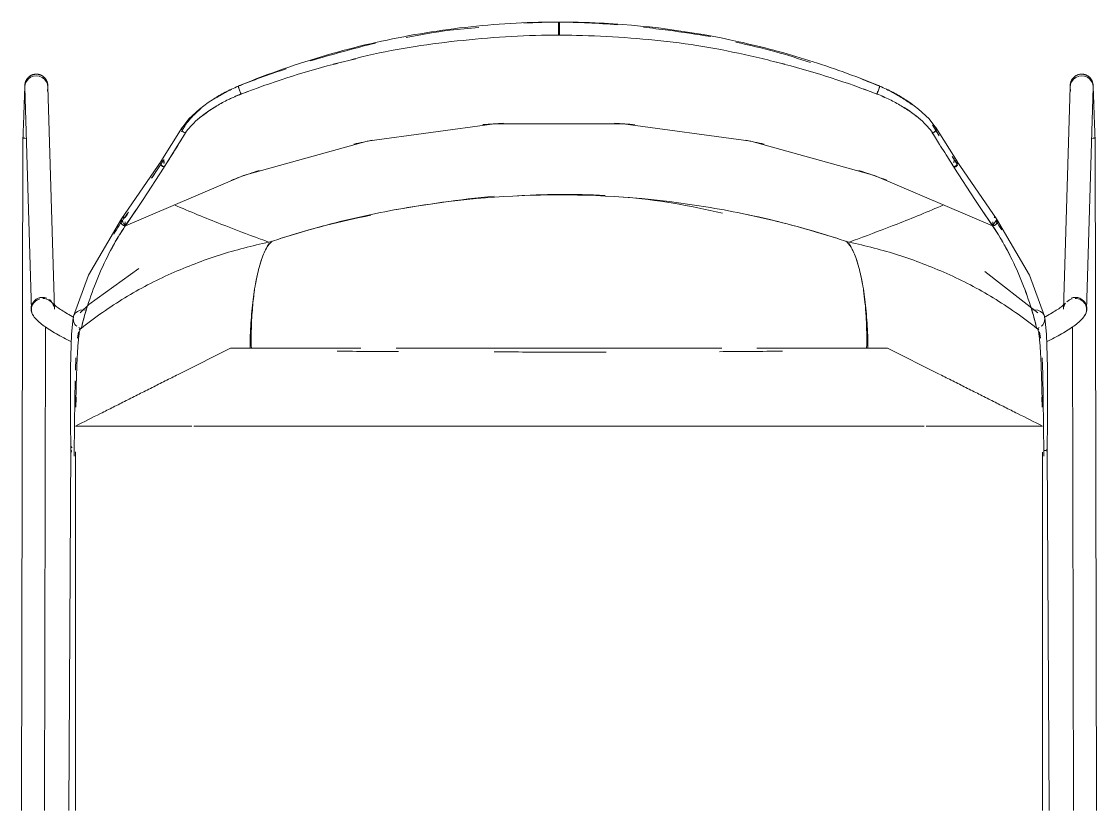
# Model space of a CAD drawing. Header units: millimetres. Extents: x 155927 to 317870, y -36033 to 97293.
# Drawn here: x 202108 to 202624, y 30896 to 31274 of the extents above; entities that cross this region are included whole.
import ezdxf

# ---------------------------------------------------------------- set-up
doc = ezdxf.new("R2010")
doc.units = ezdxf.units.MM
doc.header["$MEASUREMENT"] = 0
doc.layers.add('I-FURN', color=8, linetype='CONTINUOUS', lineweight=9)

msp = doc.modelspace()

# ---------------------------------------------------------------- linework, layer by layer
at = {"layer": 'I-FURN'}
for p, q in [((202365.63, 31274.08), (202365.63, 31274.19)), ((202365.63, 31273.77), (202365.63, 31274.08)), ((202365.63, 31273.28), (202365.63, 31273.77)), ((202365.63, 31272.64), (202365.63, 31273.28)), ((202366.09, 31274.19), (202366.09, 31274.08)), ((202366.09, 31274.08), (202366.09, 31273.77)), ((202366.09, 31273.77), (202366.09, 31273.28)), ((202366.09, 31273.28), (202366.09, 31272.64)), ((202365.63, 31271.88), (202365.63, 31272.64)), ((202365.63, 31271.08), (202365.63, 31271.88)), ((202365.63, 31270.27), (202365.63, 31271.08)), ((202365.63, 31269.52), (202365.63, 31270.27)), ((202365.63, 31268.88), (202365.63, 31269.52)), ((202365.63, 31268.38), (202365.63, 31268.88)), ((202365.63, 31268.07), (202365.63, 31268.38)), ((202366.09, 31272.64), (202366.09, 31271.88)), ((202366.09, 31271.88), (202366.09, 31271.08)), ((202366.09, 31271.08), (202366.09, 31270.27)), ((202366.09, 31270.27), (202366.09, 31269.52)), ((202366.09, 31269.52), (202366.09, 31268.88)), ((202366.09, 31268.88), (202366.09, 31268.38)), ((202366.09, 31268.38), (202366.09, 31268.07)), ((202110.91, 31247.44), (202111.06, 31247.6)), ((202111.01, 31246.81), (202112.15, 31247.66)), ((202111.06, 31247.6), (202111.22, 31247.75)), ((202111.22, 31247.75), (202111.39, 31247.89)), ((202111.39, 31247.89), (202111.56, 31248.03)), ((202111.56, 31248.03), (202111.74, 31248.16)), ((202111.74, 31248.16), (202111.92, 31248.29)), ((202111.92, 31248.29), (202112.11, 31248.4)), ((202112.11, 31248.4), (202112.3, 31248.51)), ((202112.15, 31247.66), (202113.47, 31248.19)), ((202112.3, 31248.51), (202112.5, 31248.61)), ((202112.5, 31248.61), (202112.7, 31248.7)), ((202112.7, 31248.7), (202112.9, 31248.79)), ((202112.9, 31248.79), (202113.11, 31248.86)), ((202113.11, 31248.86), (202113.31, 31248.93)), ((202113.31, 31248.93), (202113.53, 31248.99)), ((202113.47, 31248.19), (202114.9, 31248.36)), ((202113.53, 31248.99), (202113.74, 31249.04)), ((202113.74, 31249.04), (202113.96, 31249.08)), ((202113.96, 31249.08), (202114.17, 31249.12)), ((202114.17, 31249.12), (202114.39, 31249.14)), ((202114.39, 31249.14), (202114.61, 31249.16)), ((202114.61, 31249.16), (202114.83, 31249.17)), ((202114.83, 31249.17), (202114.93, 31249.17)), ((202114.9, 31248.36), (202116.32, 31248.18)), ((202114.93, 31249.17), (202115.15, 31249.16)), ((202115.15, 31249.16), (202115.37, 31249.15)), ((202115.37, 31249.15), (202115.58, 31249.13)), ((202115.58, 31249.13), (202115.8, 31249.1)), ((202115.8, 31249.1), (202116.02, 31249.06)), ((202116.02, 31249.06), (202116.23, 31249.01)), ((202116.23, 31249.01), (202116.45, 31248.95)), ((202116.32, 31248.18), (202117.64, 31247.64)), ((202116.45, 31248.95), (202116.66, 31248.88)), ((202116.66, 31248.88), (202116.86, 31248.81)), ((202116.86, 31248.81), (202117.07, 31248.73)), ((202117.07, 31248.73), (202117.27, 31248.64)), ((202117.27, 31248.64), (202117.46, 31248.54)), ((202117.46, 31248.54), (202117.66, 31248.43)), ((202117.64, 31247.64), (202118.78, 31246.78)), ((202117.66, 31248.43), (202117.84, 31248.32)), ((202117.84, 31248.32), (202118.03, 31248.2)), ((202118.03, 31248.2), (202118.21, 31248.07)), ((202118.21, 31248.07), (202118.38, 31247.93)), ((202118.38, 31247.93), (202118.55, 31247.79)), ((202118.55, 31247.79), (202118.71, 31247.64)), ((202118.71, 31247.64), (202118.87, 31247.49)), ((202118.87, 31247.49), (202119.02, 31247.33)), ((202612.69, 31247.31), (202612.84, 31247.47)), ((202612.84, 31247.47), (202612.99, 31247.63)), ((202612.94, 31246.78), (202614.08, 31247.64)), ((202612.99, 31247.63), (202613.16, 31247.78)), ((202613.16, 31247.78), (202613.32, 31247.92)), ((202613.32, 31247.92), (202613.5, 31248.06)), ((202613.5, 31248.06), (202613.67, 31248.18)), ((202613.67, 31248.18), (202613.86, 31248.31)), ((202613.86, 31248.31), (202614.04, 31248.42)), ((202614.04, 31248.42), (202614.24, 31248.53)), ((202614.08, 31247.64), (202615.4, 31248.18)), ((202614.24, 31248.53), (202614.43, 31248.63)), ((202614.43, 31248.63), (202614.63, 31248.72)), ((202614.63, 31248.72), (202614.84, 31248.8)), ((202614.84, 31248.8), (202615.04, 31248.88)), ((202615.04, 31248.88), (202615.25, 31248.94)), ((202615.25, 31248.94), (202615.47, 31249)), ((202615.4, 31248.18), (202616.83, 31248.36)), ((202615.47, 31249), (202615.68, 31249.05)), ((202615.68, 31249.05), (202615.9, 31249.09)), ((202615.9, 31249.09), (202616.11, 31249.12)), ((202616.11, 31249.12), (202616.33, 31249.15)), ((202616.33, 31249.15), (202616.55, 31249.16)), ((202616.55, 31249.16), (202616.77, 31249.17)), ((202616.77, 31249.17), (202616.8, 31249.17)), ((202616.8, 31249.17), (202617.02, 31249.16)), ((202616.83, 31248.36), (202618.25, 31248.19)), ((202617.02, 31249.16), (202617.24, 31249.15)), ((202617.24, 31249.15), (202617.46, 31249.13)), ((202617.46, 31249.13), (202617.67, 31249.1)), ((202617.67, 31249.1), (202617.89, 31249.06)), ((202617.89, 31249.06), (202618.1, 31249.01)), ((202618.1, 31249.01), (202618.32, 31248.96)), ((202618.25, 31248.19), (202619.58, 31247.66)), ((202618.32, 31248.96), (202618.53, 31248.89)), ((202618.53, 31248.89), (202618.74, 31248.82)), ((202618.74, 31248.82), (202618.94, 31248.74)), ((202618.94, 31248.74), (202619.14, 31248.65)), ((202619.14, 31248.65), (202619.34, 31248.55)), ((202619.34, 31248.55), (202619.53, 31248.45)), ((202619.53, 31248.45), (202619.72, 31248.34)), ((202619.58, 31247.66), (202620.72, 31246.81)), ((202619.72, 31248.34), (202619.91, 31248.22)), ((202619.91, 31248.22), (202620.08, 31248.09)), ((202620.08, 31248.09), (202620.26, 31247.95)), ((202620.26, 31247.95), (202620.43, 31247.81)), ((202620.43, 31247.81), (202620.59, 31247.66)), ((202620.59, 31247.66), (202620.75, 31247.51)), ((202620.75, 31247.51), (202620.9, 31247.35)), ((202109.35, 31242.13), (202109.36, 31242.49)), ((202109.36, 31242.49), (202109.38, 31242.81)), ((202109.38, 31242.81), (202109.39, 31243.08)), ((202109.39, 31243.02), (202109.58, 31244.41)), ((202109.4, 31243.53), (202109.39, 31243.34)), ((202109.39, 31243.32), (202109.4, 31243.51)), ((202109.39, 31243.34), (202109.39, 31243.2)), ((202109.39, 31243.08), (202109.39, 31243.32)), ((202109.39, 31242.86), (202112.57, 31135.99)), ((202109.41, 31243.68), (202109.4, 31243.53)), ((202109.4, 31243.51), (202109.41, 31243.67)), ((202109.41, 31243.87), (202109.43, 31244.09)), ((202109.41, 31243.84), (202109.41, 31243.87)), ((202109.41, 31243.87), (202109.41, 31243.85)), ((202109.41, 31243.85), (202109.41, 31243.78)), ((202109.41, 31243.78), (202109.41, 31243.84)), ((202109.41, 31243.67), (202109.41, 31243.78)), ((202109.41, 31243.78), (202109.41, 31243.68)), ((202109.43, 31244.09), (202109.45, 31244.31)), ((202109.45, 31244.31), (202109.48, 31244.52)), ((202109.48, 31244.52), (202109.52, 31244.74)), ((202109.52, 31244.74), (202109.56, 31244.96)), ((202109.56, 31244.96), (202109.62, 31245.17)), ((202109.58, 31244.41), (202110.13, 31245.7)), ((202109.62, 31245.17), (202109.68, 31245.38)), ((202109.68, 31245.38), (202109.76, 31245.59)), ((202109.76, 31245.59), (202109.84, 31245.79)), ((202109.84, 31245.79), (202109.93, 31245.99)), ((202109.93, 31245.99), (202110.02, 31246.19)), ((202110.02, 31246.19), (202110.13, 31246.38)), ((202110.13, 31245.7), (202111.01, 31246.81)), ((202110.13, 31246.38), (202110.24, 31246.57)), ((202110.24, 31246.57), (202110.36, 31246.76)), ((202110.36, 31246.76), (202110.49, 31246.94)), ((202110.49, 31246.94), (202110.62, 31247.11)), ((202110.62, 31247.11), (202110.76, 31247.28)), ((202110.76, 31247.28), (202110.91, 31247.44)), ((202118.78, 31246.78), (202119.65, 31245.67)), ((202119.02, 31247.33), (202119.16, 31247.16)), ((202119.16, 31247.16), (202119.3, 31246.99)), ((202119.3, 31246.99), (202119.42, 31246.81)), ((202119.42, 31246.81), (202119.55, 31246.63)), ((202119.55, 31246.63), (202119.66, 31246.44)), ((202119.65, 31245.67), (202120.2, 31244.37)), ((202119.66, 31246.44), (202119.77, 31246.25)), ((202119.77, 31246.25), (202119.87, 31246.05)), ((202119.87, 31246.05), (202119.96, 31245.85)), ((202119.96, 31245.85), (202120.04, 31245.65)), ((202120.04, 31245.65), (202120.12, 31245.44)), ((202120.12, 31245.44), (202120.18, 31245.23)), ((202120.18, 31245.23), (202120.24, 31245.02)), ((202120.2, 31244.37), (202120.39, 31242.98)), ((202120.24, 31245.02), (202120.29, 31244.8)), ((202120.29, 31244.8), (202120.33, 31244.59)), ((202120.33, 31244.59), (202120.37, 31244.37)), ((202120.37, 31242.43), (202120.36, 31242.11)), ((202120.37, 31244.37), (202120.39, 31244.15)), ((202120.38, 31242.7), (202120.37, 31242.43)), ((202120.38, 31242.8), (202120.39, 31243.02)), ((202120.39, 31242.94), (202120.38, 31242.7)), ((202120.39, 31244.15), (202120.4, 31243.93)), ((202120.4, 31243.28), (202120.39, 31243.13)), ((202120.39, 31243.02), (202120.4, 31243.19)), ((202123.56, 31136.32), (202120.39, 31243.15)), ((202120.39, 31243.13), (202120.39, 31242.94)), ((202120.4, 31243.93), (202120.41, 31243.71)), ((202120.4, 31243.41), (202120.41, 31243.46)), ((202120.41, 31243.45), (202120.4, 31243.38)), ((202120.4, 31243.32), (202120.4, 31243.41)), ((202120.4, 31243.38), (202120.4, 31243.28)), ((202120.4, 31243.19), (202120.4, 31243.32)), ((202120.41, 31243.71), (202120.41, 31243.49)), ((202120.41, 31243.49), (202120.41, 31243.47)), ((202120.41, 31243.46), (202120.41, 31243.47)), ((202120.41, 31243.47), (202120.41, 31243.45)), ((202211.78, 31243.35), (202211.81, 31243.26)), ((202211.81, 31243.26), (202211.89, 31243.06)), ((202211.89, 31243.06), (202212.01, 31242.76)), ((202212.01, 31242.76), (202212.15, 31242.39)), ((202212.15, 31242.39), (202212.32, 31241.96)), ((202519.4, 31241.96), (202519.57, 31242.39)), ((202519.57, 31242.39), (202519.72, 31242.76)), ((202519.72, 31242.76), (202519.83, 31243.06)), ((202519.83, 31243.06), (202519.91, 31243.26)), ((202519.91, 31243.26), (202519.94, 31243.35)), ((202611.34, 31243.15), (202608.16, 31136.32)), ((202611.31, 31243.69), (202611.32, 31243.91)), ((202611.32, 31243.47), (202611.31, 31243.69)), ((202611.32, 31243.91), (202611.33, 31244.13)), ((202611.32, 31243.45), (202611.32, 31243.47)), ((202611.32, 31243.47), (202611.32, 31243.45)), ((202611.32, 31243.39), (202611.32, 31243.45)), ((202611.32, 31243.45), (202611.32, 31243.38)), ((202611.32, 31243.29), (202611.32, 31243.39)), ((202611.32, 31243.38), (202611.32, 31243.28)), ((202611.33, 31243.14), (202611.32, 31243.29)), ((202611.32, 31243.28), (202611.33, 31243.13)), ((202611.33, 31244.13), (202611.35, 31244.35)), ((202611.33, 31242.96), (202611.33, 31243.14)), ((202611.33, 31243.13), (202611.34, 31242.94)), ((202611.34, 31242.73), (202611.33, 31242.96)), ((202611.34, 31242.98), (202611.52, 31244.37)), ((202611.34, 31242.94), (202611.34, 31242.8)), ((202611.35, 31242.46), (202611.34, 31242.73)), ((202611.35, 31244.35), (202611.39, 31244.56)), ((202611.36, 31242.15), (202611.35, 31242.46)), ((202611.39, 31244.56), (202611.43, 31244.78)), ((202611.43, 31244.78), (202611.47, 31244.99)), ((202611.47, 31244.99), (202611.53, 31245.21)), ((202611.52, 31244.37), (202612.07, 31245.67)), ((202611.53, 31245.21), (202611.6, 31245.42)), ((202611.6, 31245.42), (202611.67, 31245.62)), ((202611.67, 31245.62), (202611.75, 31245.83)), ((202611.75, 31245.83), (202611.84, 31246.03)), ((202611.84, 31246.03), (202611.94, 31246.22)), ((202611.94, 31246.22), (202612.05, 31246.42)), ((202612.05, 31246.42), (202612.16, 31246.61)), ((202612.07, 31245.67), (202612.94, 31246.78)), ((202612.16, 31246.61), (202612.28, 31246.79)), ((202612.28, 31246.79), (202612.41, 31246.97)), ((202612.41, 31246.97), (202612.55, 31247.14)), ((202612.55, 31247.14), (202612.69, 31247.31)), ((202619.16, 31135.99), (202622.33, 31242.86)), ((202620.72, 31246.81), (202621.59, 31245.7)), ((202620.9, 31247.35), (202621.04, 31247.18)), ((202621.04, 31247.18), (202621.18, 31247.01)), ((202621.18, 31247.01), (202621.31, 31246.83)), ((202621.31, 31246.83), (202621.43, 31246.65)), ((202621.43, 31246.65), (202621.55, 31246.46)), ((202621.55, 31246.46), (202621.66, 31246.27)), ((202621.59, 31245.7), (202622.15, 31244.41)), ((202621.66, 31246.27), (202621.76, 31246.08)), ((202621.76, 31246.08), (202621.85, 31245.88)), ((202621.85, 31245.88), (202621.93, 31245.67)), ((202621.93, 31245.67), (202622.01, 31245.47)), ((202622.01, 31245.47), (202622.08, 31245.26)), ((202622.08, 31245.26), (202622.14, 31245.05)), ((202622.14, 31245.05), (202622.19, 31244.83)), ((202622.15, 31244.41), (202622.34, 31243.02)), ((202622.19, 31244.83), (202622.23, 31244.62)), ((202622.23, 31244.62), (202622.26, 31244.4)), ((202622.26, 31244.4), (202622.29, 31244.18)), ((202622.29, 31244.18), (202622.3, 31243.96)), ((202622.3, 31243.96), (202622.31, 31243.87)), ((202622.31, 31243.86), (202622.31, 31243.87)), ((202622.31, 31243.87), (202622.31, 31243.85)), ((202622.31, 31243.81), (202622.31, 31243.86)), ((202622.31, 31243.85), (202622.31, 31243.78)), ((202622.31, 31243.72), (202622.31, 31243.81)), ((202622.31, 31243.78), (202622.32, 31243.68)), ((202622.32, 31243.59), (202622.31, 31243.72)), ((202622.32, 31243.68), (202622.32, 31243.53)), ((202622.32, 31243.42), (202622.32, 31243.59)), ((202622.32, 31243.53), (202622.33, 31243.34)), ((202622.33, 31243.2), (202622.32, 31243.42)), ((202622.33, 31243.34), (202622.34, 31243.1)), ((202622.34, 31243.1), (202622.35, 31242.83)), ((202622.35, 31242.83), (202622.36, 31242.51)), ((202622.36, 31242.51), (202622.37, 31242.16)), ((202109.14, 31236.47), (202109.17, 31237.19)), ((202109.17, 31237.19), (202109.2, 31237.88)), ((202109.2, 31237.88), (202109.22, 31238.54)), ((202109.22, 31238.54), (202109.24, 31239.16)), ((202109.24, 31239.16), (202109.26, 31239.75)), ((202109.26, 31239.75), (202109.28, 31240.3)), ((202109.28, 31240.3), (202109.3, 31240.82)), ((202109.3, 31240.82), (202109.32, 31241.29)), ((202109.32, 31241.29), (202109.34, 31241.73)), ((202109.34, 31241.73), (202109.35, 31242.13)), ((202120.33, 31241.36), (202120.31, 31240.93)), ((202120.34, 31241.76), (202120.33, 31241.36)), ((202120.36, 31242.11), (202120.34, 31241.76)), ((202201.98, 31238.45), (202197.36, 31235.5)), ((202206.79, 31241.07), (202201.98, 31238.45)), ((202212.32, 31241.96), (202212.5, 31241.51)), ((202212.5, 31241.51), (202212.68, 31241.05)), ((202212.68, 31241.05), (202212.85, 31240.62)), ((202212.85, 31240.62), (202213, 31240.25)), ((202213, 31240.25), (202213.12, 31239.94)), ((202213.12, 31239.94), (202213.2, 31239.73)), ((202213.2, 31239.73), (202213.24, 31239.63)), ((202518.48, 31239.63), (202518.52, 31239.73)), ((202518.52, 31239.73), (202518.61, 31239.94)), ((202518.61, 31239.94), (202518.73, 31240.25)), ((202518.73, 31240.25), (202518.88, 31240.62)), ((202518.88, 31240.62), (202519.05, 31241.05)), ((202519.05, 31241.05), (202519.23, 31241.51)), ((202519.23, 31241.51), (202519.4, 31241.96)), ((202524.93, 31241.07), (202529.74, 31238.45)), ((202529.74, 31238.45), (202534.36, 31235.5)), ((202611.38, 31241.79), (202611.36, 31242.15)), ((202611.39, 31241.4), (202611.38, 31241.79)), ((202611.41, 31240.97), (202611.39, 31241.4)), ((202622.37, 31242.16), (202622.39, 31241.76)), ((202622.39, 31241.76), (202622.4, 31241.33)), ((202622.4, 31241.33), (202622.42, 31240.86)), ((202622.42, 31240.86), (202622.44, 31240.34)), ((202622.44, 31240.34), (202622.46, 31239.8)), ((202622.46, 31239.8), (202622.48, 31239.21)), ((202622.48, 31239.21), (202622.5, 31238.59)), ((202622.5, 31238.59), (202622.52, 31237.94)), ((202622.52, 31237.94), (202622.55, 31237.25)), ((202622.55, 31237.25), (202622.58, 31236.53)), ((202108.97, 31231.54), (202109, 31232.43)), ((202109, 31232.43), (202109.03, 31233.29)), ((202109.03, 31233.29), (202109.06, 31234.13)), ((202109.06, 31234.13), (202109.09, 31234.94)), ((202109.09, 31234.94), (202109.12, 31235.72)), ((202109.12, 31235.72), (202109.14, 31236.47)), ((202193.23, 31232.42), (202188.15, 31227.71)), ((202197.36, 31235.5), (202193.23, 31232.42)), ((202534.36, 31235.5), (202538.49, 31232.42)), ((202538.49, 31232.42), (202543.58, 31227.71)), ((202622.58, 31236.53), (202622.6, 31235.78)), ((202622.6, 31235.78), (202622.63, 31235)), ((202622.63, 31235), (202622.66, 31234.19)), ((202622.66, 31234.19), (202622.69, 31233.36)), ((202622.69, 31233.36), (202622.72, 31232.5)), ((202622.72, 31232.5), (202622.75, 31231.61)), ((202108.79, 31226.79), (202108.83, 31227.78)), ((202108.83, 31227.78), (202108.86, 31228.75)), ((202108.86, 31228.75), (202108.9, 31229.7)), ((202108.9, 31229.7), (202108.93, 31230.63)), ((202108.93, 31230.63), (202108.97, 31231.54)), ((202188.15, 31227.71), (202184.9, 31223.42)), ((202543.58, 31227.71), (202546.82, 31223.42)), ((202622.75, 31231.61), (202622.79, 31230.7)), ((202622.79, 31230.7), (202622.82, 31229.77)), ((202622.82, 31229.77), (202622.86, 31228.82)), ((202622.86, 31228.82), (202622.89, 31227.85)), ((202622.89, 31227.85), (202622.93, 31226.87)), ((202622.93, 31226.87), (202622.96, 31225.87)), ((202108.57, 31220.6), (202108.61, 31221.65)), ((202108.61, 31221.65), (202108.64, 31222.7)), ((202108.64, 31222.7), (202108.68, 31223.74)), ((202108.68, 31223.74), (202108.72, 31224.77)), ((202108.72, 31224.77), (202108.76, 31225.79)), ((202108.76, 31225.79), (202108.79, 31226.79)), ((202184.94, 31223.49), (202174.73, 31207.28)), ((202186.6, 31224.83), (202184.55, 31221.54)), ((202184.87, 31223.35), (202184.76, 31222.98)), ((202184.76, 31222.98), (202184.76, 31222.58)), ((202184.76, 31222.58), (202184.87, 31222.18)), ((202185.08, 31223.68), (202184.87, 31223.35)), ((202184.87, 31222.18), (202185.09, 31221.81)), ((202185.39, 31223.92), (202185.08, 31223.68)), ((202185.09, 31221.81), (202185.39, 31221.49)), ((202185.76, 31224.07), (202185.39, 31223.92)), ((202186.18, 31224.13), (202185.76, 31224.07)), ((202334.97, 31225.34), (202273.77, 31217.03)), ((202396.75, 31225.34), (202334.97, 31225.34)), ((202457.95, 31217.04), (202396.75, 31225.34)), ((202545.14, 31224.8), (202548.4, 31219.59)), ((202546.73, 31223.57), (202557.13, 31207.07)), ((202622.96, 31225.87), (202623, 31224.85)), ((202623, 31224.85), (202623.04, 31223.82)), ((202623.04, 31223.82), (202623.08, 31222.79)), ((202623.08, 31222.79), (202623.11, 31221.74)), ((202623.11, 31221.74), (202623.15, 31220.68)), ((202108.48, 31218.48), (202107.79, 30895.61)), ((202108.48, 31218.47), (202108.72, 31218.43)), ((202108.49, 31218.48), (202108.53, 31219.54)), ((202108.53, 31219.54), (202108.57, 31220.6)), ((202109.13, 31218.53), (202108.63, 31218.5)), ((202108.72, 31218.43), (202109.31, 31218.39)), ((202109.31, 31218.39), (202110.22, 31218.34)), ((202175.97, 31204.03), (202186.6, 31221.03)), ((202185.39, 31221.49), (202185.77, 31221.24)), ((202185.77, 31221.24), (202186.18, 31221.09)), ((202186.18, 31221.09), (202186.61, 31221.04)), ((202273.77, 31217.03), (202214.3, 31200.57)), ((202517.42, 31200.57), (202457.95, 31217.04)), ((202548.62, 31215.39), (202545.12, 31221.03)), ((202621.5, 31218.34), (202622.41, 31218.39)), ((202622.41, 31218.39), (202623, 31218.43)), ((202623.1, 31218.5), (202622.59, 31218.53)), ((202623, 31218.43), (202623.24, 31218.47)), ((202623.15, 31220.68), (202623.19, 31219.62)), ((202623.19, 31219.62), (202623.23, 31218.56)), ((202623.23, 31218.56), (202623.23, 31218.48)), ((202623.93, 30895.61), (202623.24, 31218.48)), ((202174.83, 31207.43), (202155.78, 31179.73)), ((202175.91, 31207.88), (202170.54, 31199.59)), ((202174.61, 31205.88), (202174.51, 31206.3)), ((202174.52, 31206.72), (202174.64, 31207.11)), ((202174.59, 31206.43), (202174.7, 31206.01)), ((202174.72, 31207.24), (202174.6, 31206.85)), ((202174.64, 31207.11), (202174.86, 31207.45)), ((202174.94, 31207.58), (202174.72, 31207.24)), ((202174.86, 31207.45), (202175.17, 31207.72)), ((202175.25, 31207.85), (202174.94, 31207.58)), ((202175.97, 31207.97), (202176.16, 31206.26)), ((202176.24, 31206.43), (202176.05, 31208.11)), ((202555.76, 31204.03), (202552.37, 31209.39)), ((202554.76, 31209.53), (202555.82, 31207.88)), ((202555.67, 31208.11), (202555.5, 31206.63)), ((202555.82, 31207.88), (202557.09, 31205.9)), ((202556.78, 31207.58), (202556.47, 31207.85)), ((202557, 31207.24), (202556.78, 31207.58)), ((202556.9, 31207.43), (202575.94, 31179.73)), ((202557.12, 31206.85), (202557, 31207.24)), ((202557.13, 31206.43), (202557.12, 31206.85)), ((202166.28, 31189.03), (202175.97, 31204.03)), ((202174.82, 31205.49), (202174.61, 31205.88)), ((202174.7, 31206.01), (202174.9, 31205.62)), ((202175.12, 31205.15), (202174.82, 31205.49)), ((202174.9, 31205.62), (202175.2, 31205.28)), ((202175.49, 31204.88), (202175.12, 31205.15)), ((202175.2, 31205.28), (202175.57, 31205.02)), ((202175.9, 31204.71), (202175.49, 31204.88)), ((202175.57, 31205.02), (202175.99, 31204.84)), ((202176.34, 31204.63), (202175.9, 31204.71)), ((202175.99, 31204.84), (202176.43, 31204.76)), ((202555.29, 31204.76), (202555.74, 31204.84)), ((202555.74, 31204.84), (202556.15, 31205.02)), ((202565.44, 31189.03), (202555.76, 31204.03)), ((202556.15, 31205.02), (202556.52, 31205.28)), ((202556.52, 31205.28), (202556.82, 31205.62)), ((202556.82, 31205.62), (202557.03, 31206.01)), ((202214.3, 31200.57), (202157.65, 31176.27)), ((202574.07, 31176.27), (202517.42, 31200.57)), ((202157.65, 31176.27), (202166.28, 31189.03)), ((202574.07, 31176.27), (202565.44, 31189.03)), ((202158.62, 31181.95), (202157.51, 31180.38)), ((202155.78, 31179.73), (202140.03, 31152.67)), ((202155.38, 31178.43), (202155.42, 31178.9)), ((202155.45, 31177.95), (202155.38, 31178.43)), ((202155.42, 31178.9), (202155.57, 31179.36)), ((202155.63, 31177.5), (202155.45, 31177.95)), ((202155.57, 31179.36), (202156.58, 31177.92)), ((202155.9, 31177.11), (202155.63, 31177.5)), ((202156.26, 31176.79), (202155.9, 31177.11)), ((202156.69, 31176.56), (202156.26, 31176.79)), ((202157.16, 31176.43), (202156.69, 31176.56)), ((202156.82, 31177.58), (202157.64, 31176.4)), ((202157.64, 31176.4), (202157.16, 31176.43)), ((202157.64, 31176.4), (202157.53, 31178.17)), ((202157.54, 31178.17), (202157.64, 31176.4)), ((202157.64, 31176.4), (202157.58, 31178.21)), ((202157.64, 31176.4), (202157.58, 31178.21)), ((202574.08, 31176.4), (202576.15, 31179.36)), ((202574.14, 31178.21), (202574.08, 31176.4)), ((202574.14, 31178.21), (202574.08, 31176.4)), ((202574.19, 31178.17), (202574.08, 31176.4)), ((202574.08, 31176.4), (202574.19, 31178.17)), ((202574.57, 31176.43), (202574.08, 31176.4)), ((202575.03, 31176.56), (202574.57, 31176.43)), ((202575.46, 31176.79), (202575.03, 31176.56)), ((202575.82, 31177.11), (202575.46, 31176.79)), ((202576.1, 31177.51), (202575.82, 31177.11)), ((202575.94, 31179.73), (202591.69, 31152.67)), ((202576.28, 31177.95), (202576.1, 31177.51)), ((202576.15, 31179.36), (202576.3, 31178.9)), ((202576.35, 31178.43), (202576.28, 31177.95)), ((202576.3, 31178.9), (202576.35, 31178.43)), ((202164.11, 31155.8), (202140.17, 31138.5)), ((202140.03, 31152.67), (202132.74, 31132.92)), ((202595.75, 31134.59), (202570.35, 31154.41)), ((202591.69, 31152.67), (202598.98, 31132.92)), ((202122.71, 31139.17), (202122.74, 31139.13)), ((202122.74, 31139.13), (202122.83, 31139.02)), ((202608.98, 31139.13), (202608.89, 31139.02)), ((202609.01, 31139.17), (202608.98, 31139.13)), ((202112.77, 31134.53), (202113.14, 31133.76)), ((202122.83, 31139.02), (202122.98, 31138.87)), ((202122.98, 31138.87), (202123.19, 31138.67)), ((202123.19, 31138.67), (202123.45, 31138.44)), ((202123.45, 31138.44), (202123.75, 31138.17)), ((202123.75, 31138.17), (202124.11, 31137.89)), ((202124.11, 31137.89), (202124.51, 31137.58)), ((202124.51, 31137.58), (202124.95, 31137.25)), ((202124.95, 31137.25), (202125.43, 31136.91)), ((202125.43, 31136.91), (202125.96, 31136.55)), ((202125.96, 31136.55), (202126.52, 31136.18)), ((202126.52, 31136.18), (202127.11, 31135.79)), ((202127.11, 31135.79), (202127.74, 31135.4)), ((202127.74, 31135.4), (202128.4, 31134.99)), ((202128.4, 31134.99), (202129.09, 31134.58)), ((202129.09, 31134.58), (202129.81, 31134.16)), ((202129.81, 31134.16), (202130.56, 31133.74)), ((202133.63, 31134.37), (202133.24, 31133.87)), ((202134.65, 31135.22), (202133.63, 31134.37)), ((202135.94, 31135.8), (202134.65, 31135.22)), ((202137.41, 31136), (202135.94, 31135.8)), ((202140.17, 31138.5), (202135.98, 31134.6)), ((202138.95, 31135.77), (202137.41, 31136)), ((202592.77, 31135.77), (202594.31, 31136)), ((202594.31, 31136), (202595.78, 31135.8)), ((202595.78, 31135.8), (202597.08, 31135.22)), ((202597.08, 31135.22), (202598.09, 31134.37)), ((202598.09, 31134.37), (202598.48, 31133.87)), ((202601.91, 31134.16), (202601.16, 31133.74)), ((202602.63, 31134.58), (202601.91, 31134.16)), ((202603.32, 31134.99), (202602.63, 31134.58)), ((202603.98, 31135.4), (202603.32, 31134.99)), ((202604.61, 31135.79), (202603.98, 31135.4)), ((202605.21, 31136.18), (202604.61, 31135.79)), ((202605.77, 31136.55), (202605.21, 31136.18)), ((202606.29, 31136.91), (202605.77, 31136.55)), ((202606.77, 31137.25), (202606.29, 31136.91)), ((202607.21, 31137.58), (202606.77, 31137.25)), ((202607.61, 31137.89), (202607.21, 31137.58)), ((202607.97, 31138.17), (202607.61, 31137.89)), ((202608.28, 31138.44), (202607.97, 31138.17)), ((202608.54, 31138.67), (202608.28, 31138.44)), ((202608.74, 31138.87), (202608.54, 31138.67)), ((202608.89, 31139.02), (202608.74, 31138.87)), ((202618.96, 31134.53), (202618.59, 31133.76)), ((202113.14, 31133.76), (202113.54, 31133.1)), ((202113.54, 31133.1), (202113.95, 31132.5)), ((202113.95, 31132.5), (202114.39, 31131.97)), ((202114.39, 31131.97), (202114.84, 31131.46)), ((202114.84, 31131.46), (202115.31, 31130.98)), ((202115.31, 31130.98), (202115.81, 31130.51)), ((202115.81, 31130.51), (202116.32, 31130.05)), ((202116.32, 31130.05), (202116.86, 31129.6)), ((202116.86, 31129.6), (202117.43, 31129.15)), ((202117.43, 31129.15), (202118.02, 31128.7)), ((202130.56, 31133.74), (202131.33, 31133.31)), ((202131.33, 31133.31), (202132.13, 31132.88)), ((202132.56, 31132.37), (202131.76, 31124.22)), ((202132.13, 31132.88), (202132.95, 31132.44)), ((202132.93, 31133.35), (202132.56, 31132.37)), ((202132.89, 31130.07), (202132.6, 31131.2)), ((202132.62, 31132.37), (202132.95, 31133.47)), ((202133.46, 31129.03), (202132.89, 31130.07)), ((202133.24, 31133.87), (202132.93, 31133.35)), ((202598.84, 31130.07), (202598.27, 31129.03)), ((202598.48, 31133.87), (202598.79, 31133.35)), ((202598.77, 31133.47), (202599.1, 31132.37)), ((202599.59, 31132.88), (202598.77, 31132.44)), ((202598.79, 31133.35), (202599.16, 31132.37)), ((202599.12, 31131.2), (202598.84, 31130.07)), ((202599.16, 31132.37), (202599.96, 31124.22)), ((202600.39, 31133.31), (202599.59, 31132.88)), ((202601.16, 31133.74), (202600.39, 31133.31)), ((202614.3, 31129.15), (202613.7, 31128.7)), ((202614.86, 31129.6), (202614.3, 31129.15)), ((202615.4, 31130.05), (202614.86, 31129.6)), ((202615.92, 31130.51), (202615.4, 31130.05)), ((202616.41, 31130.98), (202615.92, 31130.51)), ((202616.88, 31131.46), (202616.41, 31130.98)), ((202617.33, 31131.97), (202616.88, 31131.46)), ((202617.77, 31132.5), (202617.33, 31131.97)), ((202618.19, 31133.1), (202617.77, 31132.5)), ((202618.59, 31133.76), (202618.19, 31133.1)), ((202118.02, 31128.7), (202118.64, 31128.24)), ((202118.64, 31128.24), (202119.28, 31127.79)), ((202118.79, 30895.61), (202119.29, 31127.96)), ((202119.28, 31127.79), (202119.95, 31127.33)), ((202119.95, 31127.33), (202120.65, 31126.87)), ((202120.65, 31126.87), (202121.38, 31126.4)), ((202121.38, 31126.4), (202122.13, 31125.93)), ((202122.13, 31125.93), (202122.91, 31125.46)), ((202122.91, 31125.46), (202123.71, 31124.99)), ((202123.71, 31124.99), (202124.53, 31124.51)), ((202124.53, 31124.51), (202125.38, 31124.03)), ((202125.38, 31124.03), (202126.25, 31123.55)), ((202131.76, 31124.22), (202131.58, 31119.28)), ((202134.64, 31122.34), (202135.16, 31125.42)), ((202135.46, 31126.43), (202135.92, 31127.22)), ((202595.81, 31127.22), (202596.26, 31126.43)), ((202596.56, 31125.42), (202597.08, 31122.34)), ((202599.96, 31124.22), (202600.14, 31119.28)), ((202606.34, 31124.03), (202605.47, 31123.55)), ((202607.19, 31124.51), (202606.34, 31124.03)), ((202608.02, 31124.99), (202607.19, 31124.51)), ((202608.82, 31125.46), (202608.02, 31124.99)), ((202609.59, 31125.93), (202608.82, 31125.46)), ((202610.34, 31126.4), (202609.59, 31125.93)), ((202611.07, 31126.87), (202610.34, 31126.4)), ((202611.77, 31127.33), (202611.07, 31126.87)), ((202612.44, 31127.79), (202611.77, 31127.33)), ((202613.09, 31128.24), (202612.44, 31127.79)), ((202612.44, 31127.96), (202612.93, 30895.61)), ((202613.7, 31128.7), (202613.09, 31128.24)), ((202126.25, 31123.55), (202127.14, 31123.07)), ((202127.14, 31123.07), (202128.05, 31122.59)), ((202128.05, 31122.59), (202128.98, 31122.11)), ((202128.98, 31122.11), (202129.92, 31121.63)), ((202129.92, 31121.63), (202130.88, 31121.15)), ((202130.88, 31121.15), (202131.86, 31120.68)), ((202131.58, 31119.28), (202131.37, 31108.2)), ((202600.84, 31121.15), (202599.87, 31120.68)), ((202600.14, 31119.28), (202600.35, 31108.2)), ((202601.8, 31121.63), (202600.84, 31121.15)), ((202602.75, 31122.11), (202601.8, 31121.63)), ((202603.67, 31122.59), (202602.75, 31122.11)), ((202604.58, 31123.07), (202603.67, 31122.59)), ((202605.47, 31123.55), (202604.58, 31123.07)), ((202184.32, 31105.65), (202208.1, 31117.62)), ((202208.1, 31117.62), (202270.79, 31117.62)), ((202287.71, 31117.62), (202365.86, 31117.62)), ((202365.86, 31117.62), (202444.01, 31117.62)), ((202460.92, 31117.62), (202523.62, 31117.62)), ((202523.62, 31117.62), (202548.38, 31105.16)), ((202131.37, 31108.2), (202131.32, 31098.63)), ((202133.69, 31106.96), (202133.92, 31112.97)), ((202597.8, 31113), (202598.09, 31105.08)), ((202600.35, 31108.2), (202600.4, 31098.63)), ((202598.09, 31105.08), (202598.35, 31093.26)), ((202131.32, 31098.63), (202131.38, 31083.25)), ((202133.38, 31093.26), (202133.54, 31101.88)), ((202600.4, 31098.63), (202600.35, 31083.25)), ((202133.22, 31080.4), (202133.38, 31093.26)), ((202133.85, 31089.23), (202134.01, 31093.99)), ((202134.01, 31093.99), (202134.02, 31094.13)), ((202597.71, 31094.13), (202597.87, 31089.23)), ((202598.35, 31093.26), (202598.5, 31080.42)), ((202131.38, 31083.25), (202131.52, 31068.09)), ((202600.35, 31083.25), (202600.21, 31068.09)), ((202133.12, 31067.03), (202133.22, 31080.4)), ((202189.53, 31080.16), (202140.9, 31080.16)), ((202257.78, 31080.16), (202200.44, 31080.16)), ((202329.37, 31080.16), (202269.28, 31080.16)), ((202395.77, 31080.16), (202336.16, 31080.16)), ((202462.48, 31080.16), (202402.27, 31080.16)), ((202531.3, 31080.16), (202473.87, 31080.16)), ((202590.82, 31080.16), (202542.14, 31080.16)), ((202598.5, 31080.42), (202598.6, 31067.03)), ((202131.54, 31070.09), (202130.47, 30895.61)), ((202131.56, 31070.12), (202131.56, 31070.05)), ((202132.01, 31070.24), (202131.71, 31070.18)), ((202131.74, 31069.98), (202132.05, 31069.93)), ((202133.06, 31065.79), (202133.12, 31067.03)), ((202598.6, 31067.03), (202598.66, 31065.79)), ((202598.67, 31068.41), (202599.22, 31068.44)), ((202599.22, 31068.44), (202599.67, 31068.49)), ((202599.67, 31068.49), (202599.99, 31068.55)), ((202600.02, 31068.75), (202599.72, 31068.81)), ((202600.17, 31068.68), (202600.02, 31068.75)), ((202600.16, 31068.62), (202600.17, 31068.68)), ((202600.18, 31068.65), (202601.25, 30895.61))]:
    msp.add_line(p, q, dxfattribs=at)
for centre, major_axis, ratio, start_param, end_param in [((202118.06, 31136.15), (5.5, 0.16), 0.969889, 1.801948, 3.634544), ((202117.85, 31136.64), (5.08, 2.11), 0.969753, 0.791505, 2.362301), ((202118.06, 31136.15), (5.5, 0.16), 0.969889, 0.234165, 1.540149), ((202117.85, 31136.64), (5.08, 2.11), 0.969753, 0.267906, 0.529705), ((202613.66, 31136.15), (-5.5, 0.16), 0.969889, 5.004836, 5.528435), ((202613.88, 31136.64), (-5.08, 2.11), 0.969753, 3.920884, 5.491681), ((202613.66, 31136.15), (-5.5, 0.16), 0.969889, 2.648641, 4.743036), ((202117.85, 31136.64), (5.08, 2.11), 0.969753, 2.362301, 3.141593), ((202117.85, 31136.64), (5.08, 2.11), 0.969753, 3.147699, 3.409499), ((202613.66, 31136.15), (-5.5, 0.16), 0.969889, 5.790234, 6.052033), ((202613.88, 31136.64), (-5.08, 2.11), 0.969753, 2.873687, 3.920884)]:
    msp.add_ellipse(centre, major_axis=major_axis, ratio=ratio, start_param=start_param, end_param=end_param, dxfattribs=at)
for points, knots in [([(202518.48, 31243.97), (202507.72, 31248.39), (202485.93, 31256.27), (202441.05, 31268.25), (202392, 31274.7), (202339.74, 31274.13), (202296.5, 31268.92), (202254.05, 31259.05), (202226.69, 31249.5), (202213.24, 31243.97)], [0, 0, 0, 0, 0.111111, 0.222222, 0.444444, 0.583333, 0.722222, 0.861111, 1, 1, 1, 1]), ([(202292.5, 31266.83), (202299.45, 31268.14), (202311.01, 31270.17), (202322.67, 31271.23), (202327.3, 31271.57)], [-0.4674161, -0.4674161, -0.4674161, -0.4674161, -0.3333333, -0.245436, -0.245436, -0.245436, -0.245436]), ([(202406.49, 31271.69), (202410.42, 31271.26), (202421.16, 31269.89), (202431.91, 31268.37), (202438.69, 31267.22)], [0.2583607, 0.2583607, 0.2583607, 0.2583607, 0.3333333, 0.4634886, 0.4634886, 0.4634886, 0.4634886]), ([(202246.34, 31255.5), (202251.45, 31257.06), (202261.88, 31259.95), (202272.39, 31262.73), (202277.74, 31264.03)], [-0.7681843, -0.7681843, -0.7681843, -0.7681843, -0.6666667, -0.5624253, -0.5624253, -0.5624253, -0.5624253]), ([(202450.74, 31264.51), (202457.18, 31263.11), (202469.32, 31260.34), (202481.14, 31256.56), (202486.66, 31254.69)], [0.5416307, 0.5416307, 0.5416307, 0.5416307, 0.6666667, 0.7775097, 0.7775097, 0.7775097, 0.7775097]), ([(202268.34, 31256.6), (202266.53, 31256.18), (202262.88, 31255.31), (202259.27, 31254.32), (202257.46, 31253.8)], [-0.36909277, -0.36909277, -0.36909277, -0.36909277, -0.33333333, -0.29717322, -0.29717322, -0.29717322, -0.29717322]), ([(202474.28, 31253.88), (202472.46, 31254.36), (202468.83, 31255.28), (202465.2, 31256.2), (202463.39, 31256.65)], [0.29718056, 0.29718056, 0.29718056, 0.29718056, 0.33333333, 0.36907718, 0.36907718, 0.36907718, 0.36907718]), ([(202213.24, 31243.97), (202211.17, 31243.1), (202208.11, 31241.71), (202204.29, 31239.64), (202202.46, 31238.56), (202201.58, 31238.01)], [0, 0, 0, 0, 0.1666667, 0.25, 0.3333333, 0.3333333, 0.3333333, 0.3333333]), ([(202213.24, 31239.63), (202213.23, 31239.66), (202213.16, 31239.83), (202213.01, 31240.23), (202212.81, 31240.73), (202212.52, 31241.5), (202212.23, 31242.26), (202212.04, 31242.76), (202211.89, 31243.17), (202211.82, 31243.33), (202211.81, 31243.36)], [-1, -1, -1, -1, -0.833333, -0.75, -0.666667, -0.5, -0.333333, -0.25, -0.166667, 0, 0, 0, 0]), ([(202535.14, 31234.64), (202534.36, 31235.21), (202532.76, 31236.35), (202530.18, 31238.02), (202527.44, 31239.64), (202523.61, 31241.71), (202520.55, 31243.1), (202518.48, 31243.97)], [0.5, 0.5, 0.5, 0.5, 0.5833333, 0.6666667, 0.75, 0.8333333, 1, 1, 1, 1]), ([(202519.91, 31243.36), (202519.9, 31243.35), (202519.88, 31243.28), (202519.8, 31243.07), (202519.69, 31242.76), (202519.49, 31242.26), (202519.2, 31241.5), (202518.91, 31240.73), (202518.71, 31240.23), (202518.6, 31239.93), (202518.51, 31239.72), (202518.49, 31239.65), (202518.48, 31239.63)], [-1, -1, -1, -1, -0.916667, -0.833333, -0.75, -0.666667, -0.5, -0.333333, -0.25, -0.166667, -0.083333, 0, 0, 0, 0]), ([(202536.45, 31233.89), (202535.03, 31234.99), (202531.85, 31237.25), (202526.25, 31240.51), (202522.09, 31242.44), (202519.94, 31243.35)], [-0.4938391, -0.4938391, -0.4938391, -0.4938391, -0.3333333, -0.1666667, 0, 0, 0, 0]), ([(202186.6, 31221.03), (202187.19, 31222.01), (202188.78, 31224.04), (202191.6, 31226.79), (202194.29, 31229.02), (202196.51, 31230.69), (202198.93, 31232.35), (202201.51, 31233.96), (202204.25, 31235.52), (202206.76, 31236.82), (202208.37, 31237.57), (202208.98, 31237.85)], [0, 0, 0, 0, 0.1666667, 0.3333333, 0.4166667, 0.5, 0.5833333, 0.6666667, 0.75, 0.8333333, 0.8844325, 0.8844325, 0.8844325, 0.8844325]), ([(202201.54, 31233.95), (202203.32, 31235.01), (202207.08, 31237.05), (202211.16, 31238.81), (202213.24, 31239.63)], [0.6666667, 0.6666667, 0.6666667, 0.6666667, 0.8333333, 0.9999135, 0.9999135, 0.9999135, 0.9999135]), ([(202518.48, 31239.64), (202520.56, 31238.82), (202523.63, 31237.5), (202527.47, 31235.52), (202530.21, 31233.96), (202532.8, 31232.34), (202535.21, 31230.69), (202537.43, 31229.02), (202540.13, 31226.79), (202542.95, 31224.04), (202544.53, 31222.01), (202545.12, 31221.03)], [0, 0, 0, 0, 0.166667, 0.25, 0.333333, 0.416667, 0.5, 0.583333, 0.666667, 0.833333, 1, 1, 1, 1]), ([(202518.48, 31239.63), (202520.56, 31238.81), (202524.67, 31237.05), (202528.35, 31235.01), (202530.18, 31233.95)], [-0.9999135, -0.9999135, -0.9999135, -0.9999135, -0.8333333, -0.6666667, -0.6666667, -0.6666667, -0.6666667]), ([(202194.09, 31232.71), (202193.48, 31232.21), (202192.23, 31231.15), (202190.5, 31229.53), (202188.4, 31227.34), (202187.19, 31225.81), (202186.6, 31224.83)], [0.594049, 0.594049, 0.594049, 0.594049, 0.6666667, 0.75, 0.8333333, 1, 1, 1, 1]), ([(202193.84, 31232.75), (202192.87, 31231.95), (202191.29, 31230.6), (202190.21, 31229.36), (202189.82, 31228.88)], [0.5492901, 0.5492901, 0.5492901, 0.5492901, 0.6666667, 0.7441692, 0.7441692, 0.7441692, 0.7441692]), ([(202186.61, 31221.04), (202186.47, 31221.04), (202186.18, 31221.07), (202185.76, 31221.23), (202185.38, 31221.47), (202184.97, 31221.91), (202184.68, 31222.58), (202184.77, 31223.25), (202185.06, 31223.68), (202185.37, 31223.93), (202185.75, 31224.08), (202186.03, 31224.12), (202186.17, 31224.12)], [-1, -1, -1, -1, -0.916667, -0.833333, -0.75, -0.666667, -0.5, -0.333333, -0.25, -0.166667, -0.083333, 0, 0, 0, 0]), ([(202545.06, 31221.11), (202545.35, 31221.11), (202545.79, 31221.22), (202546.3, 31221.55), (202546.6, 31221.88), (202546.82, 31222.26), (202546.94, 31222.66), (202546.94, 31222.93), (202546.92, 31223.06)], [-1, -1, -1, -1, -0.8333333, -0.75, -0.6666667, -0.5833333, -0.5, -0.4166667, -0.4166667, -0.4166667, -0.4166667]), ([(202546.97, 31222.97), (202546.99, 31222.84), (202546.99, 31222.44), (202546.75, 31221.91), (202546.34, 31221.47), (202545.96, 31221.23), (202545.54, 31221.07), (202545.25, 31221.04), (202545.11, 31221.04)], [-0.5833333, -0.5833333, -0.5833333, -0.5833333, -0.5, -0.3333333, -0.25, -0.1666667, -0.0833333, 0, 0, 0, 0]), ([(202109.14, 31218.53), (202109.1, 31218.53), (202108.88, 31218.52), (202108.67, 31218.51), (202108.57, 31218.5), (202108.54, 31218.49)], [-0.6666667, -0.6666667, -0.6666667, -0.6666667, -0.6527778, -0.5833333, -0.5555556, -0.5555556, -0.5555556, -0.5555556]), ([(202176.34, 31204.63), (202177.99, 31207.21), (202181.34, 31212.52), (202184.83, 31218.14), (202186.61, 31221.03)], [0, 0, 0, 0, 0.5, 0.9997644, 0.9997644, 0.9997644, 0.9997644]), ([(202545.11, 31221.03), (202546.91, 31218.11), (202550.45, 31212.41), (202553.85, 31207.03), (202555.52, 31204.4)], [0.0046069, 0.0046069, 0.0046069, 0.0046069, 0.5, 1, 1, 1, 1]), ([(202623.12, 31218.44), (202623.12, 31218.45), (202623.17, 31218.45), (202623.22, 31218.46), (202623.23, 31218.47), (202623.23, 31218.48)], [-0.55555556, -0.55555556, -0.55555556, -0.55555556, -0.54861111, -0.51388889, -0.48915497, -0.48915497, -0.48915497, -0.48915497]), ([(202221.93, 31202.97), (202218.77, 31201.91), (202214.25, 31200.38), (202209.79, 31198.69), (202208.45, 31198.16)], [-0.11702564, -0.11702564, -0.11702564, -0.11702564, -0.09090909, -0.07954338, -0.07954338, -0.07954338, -0.07954338]), ([(202557.25, 31205.66), (202557.2, 31205.52), (202557.06, 31205.26), (202556.76, 31204.91), (202556.27, 31204.56), (202555.82, 31204.42), (202555.52, 31204.4)], [-0.4166667, -0.4166667, -0.4166667, -0.4166667, -0.3333333, -0.25, -0.1666667, 0, 0, 0, 0]), ([(202505.04, 31168.45), (202493.83, 31172.21), (202471.19, 31178.8), (202424.88, 31188.33), (202365.87, 31193.13), (202306.85, 31188.33), (202260.55, 31178.81), (202237.9, 31172.21), (202226.69, 31168.45)], [0, 0, 0, 0, 0.125, 0.25, 0.5, 0.75, 0.875, 1, 1, 1, 1]), ([(202222.54, 31169.96), (202216.19, 31172.29), (202202.41, 31177.54), (202188.62, 31183.2), (202181.18, 31186.35)], [-0.9105873, -0.9105873, -0.9105873, -0.9105873, -0.5, -0.0187537, -0.0187537, -0.0187537, -0.0187537]), ([(202287.06, 31184.06), (202294.65, 31185.45), (202310.44, 31187.77), (202326.43, 31189.82), (202334.73, 31190.65)], [-0.7825093, -0.7825093, -0.7825093, -0.7825093, -0.7, -0.6113268, -0.6113268, -0.6113268, -0.6113268]), ([(202550.54, 31186.35), (202543.1, 31183.19), (202529.31, 31177.52), (202515.53, 31172.33), (202509.18, 31169.98)], [-0.9812423, -0.9812423, -0.9812423, -0.9812423, -0.5, -0.0894127, -0.0894127, -0.0894127, -0.0894127]), ([(202157.64, 31176.4), (202157.46, 31176.4), (202157.09, 31176.45), (202156.56, 31176.66), (202156.1, 31176.98), (202155.62, 31177.56), (202155.31, 31178.46), (202155.51, 31179.36), (202155.92, 31179.94), (202156.49, 31180.38), (202157.03, 31180.53), (202157.4, 31180.53)], [-1, -1, -1, -1, -0.916667, -0.833333, -0.75, -0.666667, -0.5, -0.333333, -0.25, -0.166667, 0, 0, 0, 0]), ([(202157.39, 31180.51), (202156.92, 31180.51), (202156.31, 31180.3), (202155.78, 31179.76), (202155.63, 31179.5), (202155.57, 31179.36)], [-1, -1, -1, -1, -0.4, -0.2, 0, 0, 0, 0]), ([(202576.15, 31179.36), (202576.06, 31179.57), (202575.81, 31179.95), (202575.31, 31180.3), (202574.95, 31180.43), (202574.8, 31180.46)], [-1, -1, -1, -1, -0.7, -0.4, -0.2, -0.2, -0.2, -0.2]), ([(202144.72, 31152.17), (202146.48, 31156.36), (202150.4, 31164.65), (202155.1, 31172.54), (202157.64, 31176.4)], [0.5, 0.5, 0.5, 0.5, 0.75, 0.9999613, 0.9999613, 0.9999613, 0.9999613]), ([(202574.08, 31176.4), (202576.62, 31172.54), (202581.35, 31164.64), (202585.19, 31156.37), (202587, 31152.17)], [-0.9999613, -0.9999613, -0.9999613, -0.9999613, -0.75, -0.5, -0.5, -0.5, -0.5]), ([(202136.47, 31127.11), (202137.45, 31131.24), (202139.82, 31139.52), (202144.52, 31152.22), (202149.5, 31162.74), (202152.97, 31168.88), (202154.25, 31171)], [0, 0, 0, 0, 0.25, 0.5, 0.75, 0.8847092, 0.8847092, 0.8847092, 0.8847092]), ([(202217.53, 31117.62), (202217.56, 31121.73), (202217.83, 31129.7), (202218.89, 31141.15), (202220.54, 31151.27), (202222.69, 31159.64), (202224.82, 31164.89), (202226.19, 31167.17), (202226.67, 31167.84)], [-1, -1, -1, -1, -0.8333333, -0.6666667, -0.5, -0.3333333, -0.1666667, -0.0806272, -0.0806272, -0.0806272, -0.0806272]), ([(202228.07, 31168.97), (202227.44, 31168.47), (202226.21, 31167.13), (202225.04, 31165.06), (202224.47, 31163.83), (202224.46, 31163.81)], [-1, -1, -1, -1, -0.8928571, -0.7857143, -0.7840531, -0.7840531, -0.7840531, -0.7840531]), ([(202503.65, 31168.97), (202504.49, 31168.31), (202505.72, 31166.84), (202506.88, 31164.64), (202507.26, 31163.81)], [0, 0, 0, 0, 0.1428571, 0.2159417, 0.2159417, 0.2159417, 0.2159417]), ([(202505.06, 31167.84), (202505.53, 31167.17), (202506.9, 31164.89), (202509.03, 31159.65), (202511.18, 31151.28), (202512.84, 31141.16), (202513.89, 31129.71), (202514.16, 31121.74), (202514.19, 31117.62)], [-0.9192182, -0.9192182, -0.9192182, -0.9192182, -0.8333333, -0.6666667, -0.5, -0.3333333, -0.1666667, 0, 0, 0, 0]), ([(202595.26, 31127.11), (202594.27, 31131.24), (202591.9, 31139.52), (202587.2, 31152.22), (202582.42, 31162.32), (202579.2, 31168.07), (202578.18, 31169.8)], [-1, -1, -1, -1, -0.75, -0.5, -0.25, -0.1405219, -0.1405219, -0.1405219, -0.1405219]), ([(202138.38, 31134.32), (202138.89, 31136.06), (202140.72, 31141.98), (202143.01, 31147.96), (202144.72, 31152.17)], [0.1451812, 0.1451812, 0.1451812, 0.1451812, 0.25, 0.4999815, 0.4999815, 0.4999815, 0.4999815]), ([(202587, 31152.17), (202588.77, 31147.99), (202591.07, 31141.97), (202592.76, 31136.07), (202593.25, 31134.33)], [-0.4999815, -0.4999815, -0.4999815, -0.4999815, -0.25, -0.1451812, -0.1451812, -0.1451812, -0.1451812]), ([(202219.68, 31145.42), (202219.3, 31142.8), (202218.61, 31136.87), (202218.06, 31127.36), (202218.09, 31120.77), (202218.16, 31117.63)], [-0.4106729, -0.4106729, -0.4106729, -0.4106729, -0.2857143, -0.1428571, -0.0148421, -0.0148421, -0.0148421, -0.0148421]), ([(202512.05, 31145.41), (202512.32, 31143.53), (202512.85, 31139.24), (202513.31, 31133.44), (202513.54, 31128.26), (202513.65, 31123.47), (202513.62, 31119.9), (202513.57, 31117.63)], [0.5892526, 0.5892526, 0.5892526, 0.5892526, 0.6785714, 0.7857143, 0.8392857, 0.8928571, 0.9851475, 0.9851475, 0.9851475, 0.9851475]), ([(202597.42, 31128.14), (202597.57, 31128.26), (202598.08, 31128.74), (202598.74, 31129.72), (202599.09, 31131.02), (202599.06, 31131.89), (202599, 31132.27)], [-0.8461538, -0.8461538, -0.8461538, -0.8461538, -0.8076923, -0.7115385, -0.6153846, -0.5384615, -0.5384615, -0.5384615, -0.5384615]), ([(202136.33, 31127.21), (202136.18, 31127.24), (202135.95, 31126.9), (202135.62, 31125.52), (202135.35, 31123.73), (202135.09, 31121.32), (202134.85, 31118.25), (202134.62, 31114.69), (202134.36, 31109.17), (202134.14, 31102.85), (202133.98, 31095.86), (202133.9, 31092.28), (202133.87, 31090.45)], [-0.9696726, -0.9696726, -0.9696726, -0.9696726, -0.875, -0.8125, -0.75, -0.6875, -0.625, -0.5625, -0.5, -0.375, -0.3125, -0.25, -0.25, -0.25, -0.25]), ([(202597.85, 31090.45), (202597.82, 31092.28), (202597.75, 31095.86), (202597.62, 31101.11), (202597.47, 31106), (202597.3, 31110.55), (202597.1, 31114.69), (202596.88, 31118.25), (202596.63, 31121.32), (202596.38, 31123.73), (202596.1, 31125.51), (202595.78, 31126.94), (202595.54, 31127.11), (202595.39, 31127.12)], [0.25, 0.25, 0.25, 0.25, 0.3125, 0.375, 0.4375, 0.5, 0.5625, 0.625, 0.6875, 0.75, 0.8125, 0.875, 0.9696726, 0.9696726, 0.9696726, 0.9696726]), ([(202388.44, 31115.73), (202380.92, 31115.72), (202362.94, 31115.7), (202345.12, 31115.76), (202334.81, 31115.81)], [-0.5757065, -0.5757065, -0.5757065, -0.5757065, -0.5, -0.3952389, -0.3952389, -0.3952389, -0.3952389]), ([(202133.69, 31080.16), (202137.68, 31082.18), (202143.72, 31085.21), (202151.86, 31089.31), (202158, 31092.4), (202164.21, 31095.53), (202170.48, 31098.68), (202176.76, 31101.85), (202181.38, 31104.17), (202183.89, 31105.44), (202184.32, 31105.65)], [-0.999743, -0.999743, -0.999743, -0.999743, -0.8333333, -0.75, -0.6666667, -0.5833333, -0.5, -0.4166667, -0.3333333, -0.316221, -0.316221, -0.316221, -0.316221]), ([(202548.69, 31105), (202550.78, 31103.95), (202554.96, 31101.85), (202561.25, 31098.68), (202567.51, 31095.53), (202573.72, 31092.4), (202579.87, 31089.31), (202588, 31085.21), (202594.04, 31082.18), (202598.04, 31080.16)], [-0.6666667, -0.6666667, -0.6666667, -0.6666667, -0.5833333, -0.5, -0.4166667, -0.3333333, -0.25, -0.1666667, -0.000257, -0.000257, -0.000257, -0.000257]), ([(202132.03, 31067.77), (202131.9, 31067.81), (202131.58, 31067.93), (202131.44, 31068.15), (202131.7, 31068.33), (202131.99, 31068.39)], [-0.7, -0.7, -0.7, -0.7, -0.6, -0.4, -0.2, -0.2, -0.2, -0.2]), ([(202600.04, 31068.28), (202600.11, 31068.24), (202600.27, 31068.11), (202600.16, 31067.98), (202600.01, 31067.89)], [-0.7, -0.7, -0.7, -0.7, -0.6, -0.4, -0.4, -0.4, -0.4]), ([(202133.67, 31060.14), (202133.67, 31016.47), (202133.67, 30961.66), (202133.67, 30906.75), (202133.67, 30895.62)], [0.0344067, 0.0344067, 0.0344067, 0.0344067, 0.5, 0.6183716, 0.6183716, 0.6183716, 0.6183716]), ([(202598.06, 30895.63), (202598.06, 30906.52), (202598.06, 30960.87), (202598.06, 31015.16), (202598.06, 31058.54)], [-0.6164176, -0.6164176, -0.6164176, -0.6164176, -0.5, -0.0351654, -0.0351654, -0.0351654, -0.0351654])]:
    msp.add_open_spline(points, degree=3, knots=knots, dxfattribs=at)
for points in [[(202349.05, 31273.63), (202354.73, 31273.93), (202360.41, 31274.12), (202366.09, 31274.19)], [(202365.63, 31274.19), (202375.08, 31274.07), (202384.53, 31273.63), (202393.94, 31272.88)], [(202313.97, 31264.78), (202298.63, 31262.88), (202283.27, 31260.6), (202268.32, 31256.75)], [(202360.43, 31267.93), (202344.95, 31267.73), (202329.54, 31266.46), (202314.12, 31264.8)], [(202358.09, 31267.91), (202362.75, 31267.99), (202367.41, 31267.97), (202372.06, 31267.87)], [(202366.09, 31267.96), (202364.22, 31267.96), (202362.35, 31267.95), (202360.48, 31267.93)], [(202371.24, 31267.93), (202369.37, 31267.95), (202367.5, 31267.96), (202365.63, 31267.96)], [(202417.6, 31264.79), (202402.23, 31266.69), (202386.77, 31267.55), (202371.29, 31267.87)], [(202463.36, 31256.61), (202448.33, 31260.15), (202433.12, 31263.33), (202417.76, 31264.78)], [(202257.43, 31253.88), (202242.47, 31249.93), (202227.73, 31245.18), (202213.24, 31239.63)], [(202257.42, 31253.89), (202261.05, 31254.84), (202264.69, 31255.75), (202268.35, 31256.61)], [(202463.36, 31256.62), (202467.02, 31255.76), (202470.68, 31254.88), (202474.31, 31253.91)], [(202518.48, 31239.63), (202503.99, 31245.18), (202489.25, 31249.94), (202474.3, 31253.88)], [(202213.21, 31243.92), (202220.38, 31246.76), (202227.63, 31249.33), (202234.94, 31251.73)], [(202211.78, 31243.35), (202209.63, 31242.44), (202205.48, 31240.51), (202201.69, 31238.31), (202199.94, 31237.18)], [(202211.81, 31243.36), (202212.28, 31243.55), (202212.74, 31243.73), (202213.21, 31243.92)], [(202511.21, 31246.73), (202513.65, 31245.82), (202516.08, 31244.87), (202518.51, 31243.92)], [(202518.52, 31243.92), (202518.98, 31243.73), (202519.45, 31243.55), (202519.91, 31243.36)], [(202209.83, 31238.22), (202210.95, 31238.71), (202212.09, 31239.18), (202213.24, 31239.64)], [(202213.24, 31239.64), (202214.36, 31240.06), (202215.47, 31240.49), (202216.59, 31240.9)], [(202512.01, 31242.06), (202514.17, 31241.27), (202516.33, 31240.46), (202518.48, 31239.64)], [(202192.32, 31227.34), (202194.87, 31229.55), (202198.05, 31231.78), (202201.54, 31233.94)], [(202530.19, 31233.94), (202533.73, 31231.82), (202537.2, 31229.49), (202539.4, 31227.34)], [(202186.18, 31224.13), (202185.89, 31223.66), (202185.6, 31223.2), (202185.31, 31222.73)], [(202339.25, 31225.6), (202335.95, 31225.41), (202332.65, 31225.18), (202329.36, 31224.92)], [(202402.35, 31224.91), (202399.06, 31225.18), (202395.77, 31225.41), (202392.47, 31225.6)], [(202548.44, 31219.49), (202547.47, 31221.04), (202546.49, 31222.61), (202545.5, 31224.21)], [(202108.49, 31218.48), (202108.49, 31218.47), (202108.53, 31218.46), (202108.61, 31218.44)], [(202276.52, 31217.51), (202273.46, 31216.9), (202270.42, 31216.24), (202267.38, 31215.56)], [(202464.34, 31215.58), (202461.31, 31216.26), (202458.26, 31216.9), (202455.21, 31217.51)], [(202623.18, 31218.49), (202623.13, 31218.5), (202622.98, 31218.51), (202622.74, 31218.52), (202622.58, 31218.53)], [(202170.24, 31199.23), (202172.07, 31202), (202173.96, 31204.88), (202175.89, 31207.86)], [(202555.82, 31207.87), (202555.43, 31208.47), (202555.05, 31209.07), (202554.66, 31209.68)], [(202555.83, 31207.86), (202556.26, 31207.2), (202556.69, 31206.53), (202557.12, 31205.87)], [(202556.7, 31207.5), (202556.81, 31207.42), (202557.02, 31207.24), (202557.24, 31206.9), (202557.32, 31206.63), (202557.35, 31206.5)], [(202523.27, 31198.22), (202518.8, 31199.88), (202514.3, 31201.46), (202509.78, 31202.97)], [(202343.76, 31190.65), (202358.48, 31191.39), (202373.34, 31191.92), (202388, 31190.84)], [(202396.65, 31190.12), (202412.78, 31188.99), (202428.58, 31185.99), (202444.31, 31182.44)], [(202157.49, 31180.67), (202155.57, 31177.96), (202153.76, 31175.2), (202152.06, 31172.39)], [(202157.4, 31180.53), (202157.96, 31181.31), (202158.53, 31182.12), (202159.11, 31182.93)], [(202162.74, 31183.83), (202160.98, 31181.22), (202159.27, 31178.74), (202157.64, 31176.4)], [(202232.03, 31170.26), (202246.31, 31174.84), (202260.82, 31178.45), (202275.5, 31181.47)], [(202456.2, 31181.78), (202470.89, 31178.69), (202485.38, 31174.72), (202499.69, 31170.23)], [(202574.08, 31176.4), (202572.45, 31178.74), (202570.79, 31181.12), (202569.03, 31183.71)], [(202574.87, 31180.46), (202575.04, 31180.41), (202575.38, 31180.27), (202575.8, 31179.94), (202576.11, 31179.51), (202576.29, 31179), (202576.34, 31178.46), (202576.23, 31177.92), (202575.98, 31177.42), (202575.62, 31176.98), (202575.16, 31176.66), (202574.64, 31176.45), (202574.27, 31176.4), (202574.08, 31176.4)], [(202154.75, 31171.83), (202155.68, 31173.37), (202156.65, 31174.89), (202157.64, 31176.4)], [(202576.34, 31172.85), (202575.61, 31174.04), (202574.85, 31175.23), (202574.08, 31176.4)], [(202575.6, 31178.69), (202576.57, 31177.28), (202577.51, 31175.85), (202578.42, 31174.41)], [(202136.47, 31127.11), (202143.21, 31132.48), (202157.13, 31142.23), (202179.47, 31153.89), (202202.69, 31162.68), (202218.53, 31166.84), (202226.56, 31168.47)], [(202222.6, 31170.01), (202223.92, 31169.49), (202225.24, 31168.98), (202226.56, 31168.47)], [(202505.16, 31168.47), (202506.48, 31168.98), (202507.8, 31169.49), (202509.12, 31170.01)], [(202505.16, 31168.47), (202513.19, 31166.84), (202529.03, 31162.68), (202552.25, 31153.89), (202574.59, 31142.23), (202588.51, 31132.48), (202595.26, 31127.11)], [(202222.95, 31159.98), (202222.75, 31159.37), (202222.55, 31158.74), (202222.35, 31158.08)], [(202508.77, 31159.98), (202508.98, 31159.38), (202509.18, 31158.75), (202509.37, 31158.09)], [(202220.97, 31152.63), (202220.66, 31151.23), (202220.38, 31149.75), (202220.12, 31148.21)], [(202510.75, 31152.63), (202511.06, 31151.23), (202511.34, 31149.75), (202511.6, 31148.21)], [(202136.47, 31127.11), (202137.04, 31129.5), (202137.67, 31131.89), (202138.37, 31134.29)], [(202593.35, 31134.29), (202594.05, 31131.89), (202594.69, 31129.5), (202595.26, 31127.11)], [(202132.73, 31132.26), (202132.6, 31131.51), (202132.77, 31129.99), (202133.64, 31128.55), (202134.31, 31128.14)], [(202135.32, 31127.5), (202135.68, 31127.32), (202136.07, 31127.19), (202136.47, 31127.11)], [(202595.25, 31127.11), (202595.65, 31127.19), (202596.04, 31127.32), (202596.4, 31127.5)], [(202288.84, 31115.94), (202278.96, 31115.99), (202269.17, 31116.07), (202259.41, 31116.16)], [(202473.2, 31116.15), (202463.14, 31116.06), (202453.01, 31115.98), (202442.86, 31115.91)], [(202141.62, 31080.16), (202138.91, 31080.16), (202136.27, 31080.16), (202133.69, 31080.16)], [(202190.56, 31080.16), (202193.84, 31080.16), (202197.13, 31080.16), (202200.43, 31080.16)], [(202257.8, 31080.16), (202261.61, 31080.16), (202265.43, 31080.16), (202269.27, 31080.16)], [(202329.37, 31080.16), (202331.63, 31080.16), (202333.89, 31080.16), (202336.15, 31080.16)], [(202395.7, 31080.16), (202397.89, 31080.16), (202400.08, 31080.16), (202402.27, 31080.16)], [(202462.49, 31080.16), (202466.29, 31080.16), (202470.07, 31080.16), (202473.84, 31080.16)], [(202531.31, 31080.16), (202534.59, 31080.16), (202537.87, 31080.16), (202541.14, 31080.16)], [(202598.04, 31080.16), (202595.46, 31080.16), (202592.85, 31080.16), (202590.12, 31080.16)], [(202133.67, 31057.15), (202133.67, 31060.69), (202133.67, 31064.22), (202133.67, 31067.76)], [(202598.06, 31067.74), (202598.06, 31063.65), (202598.06, 31059.55), (202598.06, 31055.46)], [(202133.67, 30917.86), (202133.67, 30922.45), (202133.67, 30927.03), (202133.67, 30931.62)], [(202598.06, 30930.83), (202598.06, 30927.65), (202598.06, 30924.48), (202598.06, 30921.3)]]:
    msp.add_open_spline(points, degree=3, dxfattribs=at)

doc.saveas('drawing.dxf')
